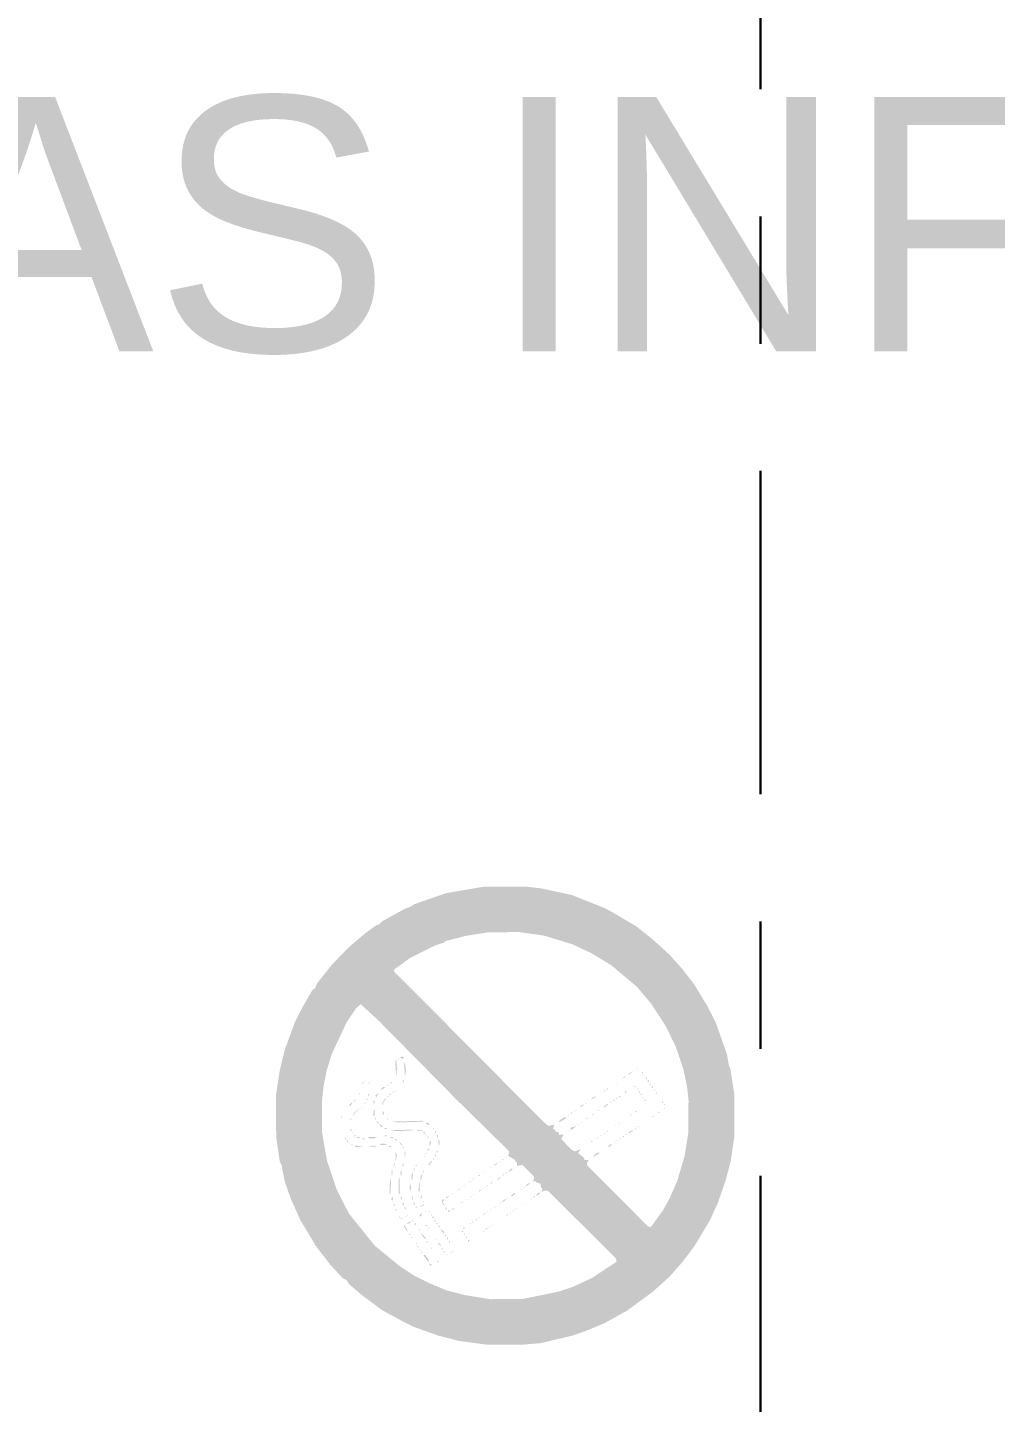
# Model space of a CAD drawing. Header units: metres. Extents: x -1.9 to 50, y -4.7 to 20.4.
# Drawn here: x 9.224 to 9.985, y 17.974 to 19.054 of the extents above; entities that cross this region are included whole.
import ezdxf

# ---------------------------------------------------------------- set-up
doc = ezdxf.new("R2010")
doc.units = ezdxf.units.M
doc.header["$LTSCALE"] = 0.1
doc.linetypes.add('DASHDOT', pattern=[3.556, 2.54, -0.508, 0, -0.508])
for name, color, linetype, lineweight in [('CORTES', 7, 'DASHDOT', 30), ('SINAL_DEMAIS', 30, 'Continuous', 25), ('TEXTOS', 7, 'Continuous', 13)]:
    doc.layers.add(name, color=color, linetype=linetype, lineweight=lineweight)
doc.styles.add('COSCIP-TEXTO', font='arial.ttf')

# ---------------------------------------------------------------- blocks, each defined once
blk = doc.blocks.new('PICTO_P-1')
at = {"true_color": 0xd42c14}
h = blk.add_hatch(color=7, dxfattribs=at)
h.dxf.hatch_style = 1
h.paths.add_polyline_path([(-0.0459, 0.448), (0.0369, 0.4486), (0.0685, 0.445), (0.1291, 0.4319), (0.1937, 0.4062), (0.2091, 0.3979), (0.256, 0.3702), (0.2885, 0.3442), (0.3202, 0.3154), (0.3445, 0.2885), (0.3691, 0.2569), (0.3955, 0.2134), (0.4118, 0.1818), (0.434, 0.1186), (0.4375, 0.0975), (0.4408, 0.0896), (0.4484, 0.0395), (0.4482, -0.0435), (0.4412, -0.0909), (0.4309, -0.1304), (0.4155, -0.1739), (0.4005, -0.2069), (0.3697, -0.2582), (0.3469, -0.2885), (0.32, -0.3188), (0.2885, -0.3472), (0.2373, -0.3847), (0.1937, -0.4091), (0.1607, -0.4228), (0.1304, -0.4336), (0.0672, -0.4485), (0.0343, -0.4513), (-0.0395, -0.4512), (-0.0922, -0.4442), (-0.1331, -0.4337), (-0.1818, -0.4164), (-0.2069, -0.4038), (-0.2442, -0.3834), (-0.2846, -0.3532), (-0.3093, -0.332), (-0.3136, -0.3249), (-0.3215, -0.3205), (-0.3451, -0.2951), (-0.3737, -0.2582), (-0.4045, -0.2067), (-0.4234, -0.1647), (-0.4353, -0.1304), (-0.4415, -0.0988), (-0.4452, -0.0909), (-0.452, -0.0435), (-0.4525, 0.0382), (-0.4449, 0.0883), (-0.4348, 0.1289), (-0.4155, 0.1818), (-0.3993, 0.2134), (-0.381, 0.2451), (-0.3755, 0.249), (-0.3718, 0.2582), (-0.3412, 0.2967), (-0.3083, 0.3302), (-0.2767, 0.3571), (-0.2556, 0.3723), (-0.249, 0.3747), (-0.2437, 0.3803), (-0.1999, 0.4045), (-0.1858, 0.4099), (-0.1818, 0.4135), (-0.1186, 0.4355)])
h.paths.add_polyline_path([(-0.2859, 0.2175), (-0.2949, 0.2095), (-0.3136, 0.1818), (-0.3433, 0.1186), (-0.3527, 0.087), (-0.3592, 0.0553), (-0.3621, 0.0264), (-0.3619, -0.0343), (-0.3523, -0.0896), (-0.3333, -0.1462), (-0.3092, -0.1937), (-0.2584, -0.2569), (-0.2083, -0.2978), (-0.1805, -0.3161), (-0.1515, -0.3304), (-0.1173, -0.3447), (-0.0804, -0.3542), (-0.0316, -0.3621), (0.0343, -0.3614), (0.1028, -0.3472), (0.1304, -0.3381), (0.1686, -0.3204), (0.2161, -0.289), (0.217, -0.2859), (0.2144, -0.2806), (0.083, -0.1501), (0.0777, -0.1483), (0.0693, -0.1515), (0.0713, -0.1449), (0.0683, -0.1423), (0.0672, -0.1344), (0.0619, -0.1339), (0.0553, -0.1295), (0.0504, -0.1318), (0.054, -0.1278), (0.0548, -0.1212), (0.0316, -0.0983), (0.0211, -0.1004), (0.0215, -0.0949), (0.0153, -0.087), (0.0031, -0.0804), (0.0058, -0.0764), (0.0053, -0.071), (-0.0992, 0.0316), (-0.2486, 0.1831)], flags=16)
h.paths.add_polyline_path([(-0.0369, 0.3585), (-0.0791, 0.3517), (-0.1186, 0.3416), (-0.1225, 0.3384), (-0.1383, 0.3334), (-0.1889, 0.3083), (-0.2199, 0.2859), (-0.2204, 0.2819), (0.0743, -0.0145), (0.083, -0.0217), (0.0949, -0.019), (0.0922, -0.0264), (0.0988, -0.0335), (0.1034, -0.0343), (0.1041, -0.0396), (0.113, -0.0382), (0.1082, -0.0474), (0.127, -0.0672), (0.1344, -0.0719), (0.1466, -0.0672), (0.1411, -0.0751), (0.1517, -0.083), (0.1542, -0.0886), (0.1625, -0.0883), (0.1586, -0.0949), (0.159, -0.0988), (0.2793, -0.2197), (0.2846, -0.2202), (0.3083, -0.1871), (0.3215, -0.1633), (0.3363, -0.1291), (0.3504, -0.0817), (0.3581, -0.0343), (0.3583, 0.029), (0.3554, 0.0553), (0.3483, 0.0896), (0.3331, 0.1344), (0.3132, 0.1752), (0.2847, 0.2187), (0.2569, 0.2516), (0.2069, 0.2937), (0.1686, 0.3171), (0.1304, 0.335), (0.0738, 0.3524), (0.025, 0.3592)], flags=16)
h.paths.add_polyline_path([(-0.2277, -0.0132), (-0.1647, -0.0116), (-0.1616, -0.0132), (-0.2121, -0.0148)])
h.paths.add_polyline_path([(-0.2301, -0.0303), (-0.1871, -0.0291), (-0.1822, -0.0303), (-0.2148, -0.032)])
h.paths.add_polyline_path([(-0.2281, -0.1238), (-0.2263, -0.1318), (-0.2279, -0.157), (-0.2295, -0.1528)])
h.paths.add_polyline_path([(-0.2109, -0.1238), (-0.2092, -0.1238), (-0.2095, -0.1572), (-0.2117, -0.1528)])
h.paths.add_polyline_path([(-0.2161, 0.108), (-0.2147, 0.0909), (-0.2161, 0.0749), (-0.2182, 0.1054)])
h.paths.add_polyline_path([(-0.1992, 0.1041), (-0.197, 0.087), (-0.1989, 0.0755), (-0.2005, 0.0988)])
h.paths.add_polyline_path([(-0.1703, -0.1318), (-0.1696, -0.1331), (-0.17, -0.153), (-0.1726, -0.1476)])
h.paths.add_polyline_path([(-0.2707, -0.0435), (-0.2569, -0.0432), (-0.2533, -0.0435), (-0.2609, -0.0466), (-0.2714, -0.0456)])
h.paths.add_polyline_path([(0.115, -0.004), (0.118, -0.0053), (0.1133, -0.0092), (0.1067, -0.0133), (0.1022, -0.0132)])
h.paths.add_polyline_path([(-0.1629, -0.2754), (-0.1591, -0.2754), (-0.1521, -0.2859), (-0.1528, -0.2893)])
h.paths.add_polyline_path([(-0.298, 0.0053), (-0.2825, 0.0171), (-0.2951, 0.0062), (-0.3017, -0.0025)])
h.paths.add_polyline_path([(-0.2703, -0.0632), (-0.2622, -0.0605), (-0.2526, -0.0619)])
h.paths.add_polyline_path([(-0.2391, -0.0567), (-0.2338, -0.0593), (-0.2486, -0.0593), (-0.2464, -0.0569)])
h.paths.add_polyline_path([(-0.1247, -0.166), (-0.1217, -0.166), (-0.1247, -0.1713), (-0.1199, -0.1804), (-0.1269, -0.1713)])
h.paths.add_polyline_path([(-0.1889, -0.1344), (-0.1869, -0.1423), (-0.1884, -0.1508), (-0.1898, -0.1449)])
h.paths.add_polyline_path([(-0.2598, 0.0119), (-0.2584, 0.0079), (-0.2582, -0.0039), (-0.2611, 0)])
h.paths.add_polyline_path([(0.1269, -0.025), (0.1375, -0.0224), (0.1304, -0.0282), (0.1259, -0.029)])
h.paths.add_polyline_path([(-0.1799, -0.0303), (-0.166, -0.0295), (-0.1641, -0.0316)])
h.paths.add_polyline_path([(-0.1856, -0.1146), (-0.1838, -0.1146), (-0.1833, -0.1186), (-0.1839, -0.1265), (-0.1858, -0.1273)])
h.paths.add_polyline_path([(0.1815, -0.0738), (0.1836, -0.0751), (0.171, -0.083), (0.1742, -0.0777)])
h.paths.add_polyline_path([(-0.2971, -0.0606), (-0.2938, -0.0603), (-0.2801, -0.0632), (-0.2964, -0.0634)])
h.paths.add_polyline_path([(-0.2176, -0.0738), (-0.2151, -0.0777), (-0.2161, -0.0887), (-0.2174, -0.0881)])
h.paths.add_polyline_path([(-0.1679, -0.1173), (-0.166, -0.1162), (-0.1657, -0.1225), (-0.1686, -0.1298)])
h.paths.add_polyline_path([(-0.2012, -0.2174), (-0.1989, -0.2173), (-0.1924, -0.2308), (-0.1976, -0.2251)])
h.paths.add_polyline_path([(0.2418, 0.0817), (0.2525, 0.087), (0.2383, 0.0777)])
h.paths.add_polyline_path([(-0.1681, -0.2306), (-0.1581, -0.2423), (-0.1581, -0.2447), (-0.1634, -0.2398)])
h.paths.add_polyline_path([(0.0098, -0.1054), (0.0134, -0.1054), (0.0081, -0.1107), (0.004, -0.1115)])
h.paths.add_polyline_path([(-0.2062, -0.108), (-0.2053, -0.1173), (-0.2069, -0.1208), (-0.2079, -0.112)])
h.paths.add_polyline_path([(-0.1331, -0.0487), (-0.1304, -0.052), (-0.1318, -0.061), (-0.1329, -0.058)])
h.paths.add_polyline_path([(-0.1505, -0.0514), (-0.1489, -0.051), (-0.1476, -0.0553), (-0.1502, -0.0624)])
h.paths.add_polyline_path([(-0.2374, 0.0329), (-0.2369, 0.0303), (-0.2406, 0.0264), (-0.2424, 0.0195), (-0.2436, 0.0237)])
h.paths.add_polyline_path([(-0.171, -0.1818), (-0.1617, -0.1752), (-0.1624, -0.1779)])
h.paths.add_polyline_path([(0.0443, -0.1344), (0.048, -0.1344), (0.0381, -0.141), (0.0387, -0.1383)])
h.paths.add_polyline_path([(-0.2253, -0.108), (-0.2234, -0.108), (-0.224, -0.1191), (-0.2254, -0.1186)])
h.paths.add_polyline_path([(-0.2569, 0.0382), (-0.2509, 0.0435), (-0.2556, 0.0334)])
h.paths.add_polyline_path([(0.0637, -0.1528), (0.068, -0.1528), (0.0615, -0.1581), (0.058, -0.1584)])
h.paths.add_polyline_path([(-0.2246, -0.1607), (-0.2221, -0.1634), (-0.224, -0.1695), (-0.2255, -0.1673)])
h.paths.add_polyline_path([(-0.0025, -0.166), (0.0012, -0.166), (-0.0092, -0.1722), (-0.0081, -0.17)])
h.paths.add_polyline_path([(-0.2093, 0.1133), (-0.2024, 0.1146), (-0.2016, 0.109)])
h.paths.add_polyline_path([(-0.241, 0.0553), (-0.2379, 0.054), (-0.2451, 0.0491), (-0.2453, 0.0514)])
h.paths.add_polyline_path([(-0.1584, -0.0158), (-0.1536, -0.0158), (-0.1495, -0.0198), (-0.1568, -0.0183)])
h.paths.add_polyline_path([(-0.1477, -0.0909), (-0.1456, -0.0909), (-0.1502, -0.0979), (-0.1536, -0.0988)])
h.paths.add_polyline_path([(-0.3046, 0.0237), (-0.3023, 0.0237), (-0.3055, 0.0184), (-0.3096, 0.0179)])
h.paths.add_polyline_path([(-0.1285, -0.224), (-0.1225, -0.2292), (-0.1225, -0.2332), (-0.1281, -0.2266)])
h.paths.add_polyline_path([(0.2467, -0.0303), (0.2499, -0.0303), (0.2429, -0.0356), (0.2391, -0.0356)])
h.paths.add_polyline_path([(-0.0192, -0.1265), (-0.01, -0.1212), (-0.0151, -0.1265)])
h.paths.add_polyline_path([(-0.1859, -0.1594), (-0.1845, -0.1589), (-0.1834, -0.1634), (-0.1845, -0.1678)])
h.paths.add_polyline_path([(-0.2504, -0.0171), (-0.2427, -0.0224), (-0.2424, -0.0241), (-0.2456, -0.0237)])
h.paths.add_polyline_path([(0.173, 0.0356), (0.1767, 0.0356), (0.1673, 0.0298), (0.1678, 0.0316)])
h.paths.add_polyline_path([(0.0146, -0.1542), (0.0184, -0.1542), (0.0119, -0.1595), (0.0086, -0.1594)])
h.paths.add_polyline_path([(-0.2213, -0.1033), (-0.22, -0.0936), (-0.219, -0.0975)])
h.paths.add_polyline_path([(-0.119, -0.1621), (-0.1104, -0.1581), (-0.1186, -0.1643)])
h.paths.add_polyline_path([(0.2552, 0.0079), (0.2588, 0.0079), (0.2486, 0.0026), (0.253, 0.0054)])
h.paths.add_polyline_path([(0.198, 0.0211), (0.2009, 0.0211), (0.1944, 0.0158), (0.1911, 0.0158)])
h.paths.add_polyline_path([(-0.0407, -0.224), (-0.0313, -0.22), (-0.0408, -0.2257)])
h.paths.add_polyline_path([(-0.2227, 0.0454), (-0.2138, 0.0487), (-0.2239, 0.0435)])
h.paths.add_polyline_path([(-0.1669, -0.1937), (-0.1648, -0.195), (-0.17, -0.2005), (-0.17, -0.1968)])
h.paths.add_polyline_path([(-0.1344, -0.2503), (-0.1291, -0.255), (-0.1291, -0.2578), (-0.134, -0.253)])
h.paths.add_polyline_path([(0.1499, 0.0198), (0.1537, 0.0198), (0.1449, 0.0145), (0.1449, 0.0158)])
h.paths.add_polyline_path([(0.2052, -0.058), (0.2081, -0.058), (0.2024, -0.0632), (0.1991, -0.0632)])
h.paths.add_polyline_path([(-0.0436, -0.1937), (-0.0405, -0.1937), (-0.0495, -0.1989), (-0.0457, -0.1963)])
h.paths.add_polyline_path([(-0.1903, -0.2095), (-0.1875, -0.2095), (-0.1884, -0.2119), (-0.1957, -0.2148)])
h.paths.add_polyline_path([(-0.203, -0.0949), (-0.2012, -0.0949), (-0.2029, -0.1033), (-0.2038, -0.0988)])
h.paths.add_polyline_path([(0.2321, 0.0751), (0.2358, 0.0751), (0.226, 0.0698), (0.2292, 0.072)])
h.paths.add_polyline_path([(-0.1676, -0.1568), (-0.1659, -0.1581), (-0.166, -0.1641), (-0.1679, -0.1634)])
h.paths.add_polyline_path([(-0.0885, -0.1726), (-0.0798, -0.1686), (-0.089, -0.1739)])
h.paths.add_polyline_path([(-0.0661, -0.1265), (-0.0582, -0.1225), (-0.0666, -0.1278)])
h.paths.add_polyline_path([(-0.2425, 0.0079), (-0.2411, 0.0058), (-0.2411, -0.0001), (-0.2434, 0.0026)])
h.paths.add_polyline_path([(-0.2944, -0.0435), (-0.2885, -0.0434), (-0.2862, -0.0448), (-0.2925, -0.0456)])
h.paths.add_polyline_path([(-0.0195, -0.0949), (-0.0163, -0.0949), (-0.0243, -0.1001), (-0.0241, -0.0988)])
h.paths.add_polyline_path([(-0.2603, 0.029), (-0.2585, 0.0277), (-0.2596, 0.0213), (-0.2611, 0.025)])
h.paths.add_polyline_path([(-0.2113, -0.0527), (-0.2055, -0.0569), (-0.2042, -0.0611), (-0.2055, -0.0602)])
h.paths.add_polyline_path([(-0.1999, -0.0725), (-0.1979, -0.0725), (-0.1989, -0.0851)])
h.paths.add_polyline_path([(-0.21, -0.1989), (-0.2069, -0.2033), (-0.2032, -0.2042), (-0.2041, -0.2055), (-0.2095, -0.2025)])
h.paths.add_polyline_path([(-0.0956, -0.1462), (-0.088, -0.1436), (-0.0962, -0.148)])
h.paths.add_polyline_path([(-0.3008, 0.0264), (-0.2946, 0.0316), (-0.2978, 0.0267)])
h.paths.add_polyline_path([(-0.1503, -0.2912), (-0.1459, -0.2951), (-0.1474, -0.2964), (-0.1503, -0.2951)])
h.paths.add_polyline_path([(-0.2279, -0.0435), (-0.2227, -0.0433), (-0.2214, -0.0448), (-0.2266, -0.0456)])
h.paths.add_polyline_path([(-0.1365, -0.0382), (-0.134, -0.0395), (-0.1344, -0.0448), (-0.1361, -0.0422)])
h.paths.add_polyline_path([(-0.1152, -0.1884), (-0.1133, -0.1875), (-0.1097, -0.1884), (-0.1133, -0.191)])
h.paths.add_polyline_path([(-0.231, -0.0606), (-0.2266, -0.0613), (-0.2256, -0.0632), (-0.2299, -0.0632)])
h.paths.add_polyline_path([(-0.2038, -0.1726), (-0.2016, -0.1728), (-0.2016, -0.1784), (-0.2034, -0.1765)])
h.paths.add_polyline_path([(-0.24, -0.0264), (-0.2358, -0.0254), (-0.234, -0.0277), (-0.2385, -0.0278)])
h.paths.add_polyline_path([(0.2344, 0.0461), (0.2376, 0.0461), (0.2332, 0.0427), (0.2323, 0.0435)])
h.paths.add_polyline_path([(-0.0567, -0.2043), (-0.0527, -0.2008), (-0.0516, -0.2016)])
h.paths.add_polyline_path([(-0.3071, -0.0092), (-0.3041, -0.0053), (-0.3057, -0.0107)])
h.paths.add_polyline_path([(-0.2072, -0.1607), (-0.2055, -0.1608), (-0.2055, -0.1668), (-0.2073, -0.166)])
h.paths.add_polyline_path([(-0.0247, -0.1818), (-0.0165, -0.1779), (-0.0251, -0.1831)])
h.paths.add_polyline_path([(0.1963, 0.0483), (0.1989, 0.0521), (0.2007, 0.0514)])
h.paths.add_polyline_path([(-0.1534, -0.0659), (-0.1518, -0.0685), (-0.1542, -0.0714), (-0.1542, -0.0672)])
h.paths.add_polyline_path([(-0.1818, -0.1713), (-0.1798, -0.1726), (-0.1792, -0.1768), (-0.1818, -0.1753)])
h.paths.add_polyline_path([(0.1337, 0.0079), (0.1408, 0.0119), (0.1331, 0.0066)])
h.paths.add_polyline_path([(-0.0753, -0.2451), (-0.0719, -0.2464), (-0.0734, -0.249), (-0.0751, -0.248)])
h.paths.add_polyline_path([(-0.2214, -0.1752), (-0.219, -0.1752), (-0.22, -0.1797), (-0.2213, -0.1788)])
h.paths.add_polyline_path([(-0.1107, -0.2734), (-0.108, -0.2695), (-0.1067, -0.2697)])
h.paths.add_polyline_path([(-0.1069, -0.1845), (-0.1041, -0.1834), (-0.1021, -0.1845), (-0.1054, -0.1864)])
h.paths.add_polyline_path([(-0.271, 0.0408), (-0.2687, 0.0408), (-0.2701, 0.0362), (-0.271, 0.0382)])
h.paths.add_polyline_path([(-0.2402, -0.0408), (-0.2345, -0.0399), (-0.2328, -0.0408), (-0.2372, -0.0422)])
h.paths.add_polyline_path([(-0.2003, -0.1818), (-0.1976, -0.1819), (-0.1976, -0.1857), (-0.1989, -0.1855)])
h.paths.add_polyline_path([(-0.1459, -0.2003), (-0.1436, -0.1999), (-0.1419, -0.2029), (-0.1446, -0.2029)])
h.paths.add_polyline_path([(0.2206, -0.0487), (0.224, -0.0457), (0.2258, -0.0461)])
h.paths.add_polyline_path([(-0.1798, -0.2121), (-0.1777, -0.2134), (-0.1779, -0.2173), (-0.1797, -0.2161)])
h.paths.add_polyline_path([(0.1963, -0.0345), (0.1989, -0.0309), (0.2003, -0.0316)])
h.paths.add_polyline_path([(0.2859, 0.0567), (0.2885, 0.0556), (0.2885, 0.0523), (0.286, 0.054)])
h.paths.add_polyline_path([(-0.1634, -0.1094), (-0.1615, -0.1094), (-0.1634, -0.1141), (-0.1645, -0.1133)])
h.paths.add_polyline_path([(-0.1398, -0.0777), (-0.1381, -0.0791), (-0.1397, -0.0825), (-0.141, -0.0817)])
h.paths.add_polyline_path([(-0.1363, -0.0698), (-0.1344, -0.0713), (-0.1357, -0.0745), (-0.137, -0.0725)])
h.paths.add_polyline_path([(-0.0839, -0.2213), (-0.0812, -0.2213), (-0.0817, -0.2236), (-0.0848, -0.224)])
h.paths.add_polyline_path([(-0.0306, -0.1331), (-0.0277, -0.1322), (-0.0266, -0.1331), (-0.0303, -0.1354)])
h.paths.add_polyline_path([(-0.3063, -0.0277), (-0.3043, -0.0284), (-0.3043, -0.0325), (-0.3064, -0.0303)])
h.paths.add_polyline_path([(0.2606, 0.0474), (0.2627, 0.0461), (0.2635, 0.0423), (0.2609, 0.0444)])
h.paths.add_polyline_path([(-0.2292, 0.0619), (-0.2246, 0.0646), (-0.2255, 0.0619)])
h.paths.add_polyline_path([(-0.2019, 0.0685), (-0.201, 0.0672), (-0.2029, 0.0625), (-0.2035, 0.0659)])
h.paths.add_polyline_path([(-0.1189, -0.1818), (-0.1168, -0.1831), (-0.1173, -0.1864), (-0.1186, -0.1855)])
h.paths.add_polyline_path([(0.1776, -0.0461), (0.1805, -0.0431), (0.1824, -0.0435)])
h.paths.add_polyline_path([(-0.0313, -0.2187), (-0.0269, -0.2161), (-0.0303, -0.2193)])
h.paths.add_polyline_path([(-0.2576, -0.0053), (-0.2556, -0.0063), (-0.2556, -0.0109), (-0.257, -0.0092)])
h.paths.add_polyline_path([(-0.1327, -0.2859), (-0.1327, -0.2885), (-0.1357, -0.2892), (-0.1351, -0.2872)])
h.paths.add_polyline_path([(-0.1403, -0.2069), (-0.1383, -0.2071), (-0.1383, -0.2105), (-0.141, -0.2096)])
h.paths.add_polyline_path([(0.0171, -0.1865), (0.0211, -0.1833), (0.0213, -0.1845)])
h.paths.add_polyline_path([(0.2712, 0.0316), (0.274, 0.0299), (0.274, 0.0264), (0.2725, 0.0277)])
h.paths.add_polyline_path([(-0.0013, -0.1158), (0, -0.1128), (0.0026, -0.1122)])
h.paths.add_polyline_path([(-0.1861, -0.2082), (-0.1834, -0.2069), (-0.1818, -0.2101)])
h.paths.add_polyline_path([(-0.1819, -0.1054), (-0.1799, -0.1054), (-0.1805, -0.1095), (-0.1818, -0.1089)])
h.paths.add_polyline_path([(0.278, 0.0685), (0.2807, 0.0672), (0.2806, 0.0641), (0.2784, 0.0659)])
h.paths.add_polyline_path([(-0.0652, -0.1568), (-0.0615, -0.1568), (-0.0655, -0.1581)])
h.paths.add_polyline_path([(0.0264, -0.1481), (0.0303, -0.1452), (0.031, -0.1462)])
h.paths.add_polyline_path([(-0.1634, -0.0329), (-0.1598, -0.0343), (-0.1594, -0.0367), (-0.1621, -0.0356)])
h.paths.add_polyline_path([(-0.087, -0.2298), (-0.0856, -0.226), (-0.0848, -0.2306)])
h.paths.add_polyline_path([(-0.2188, -0.0474), (-0.2161, -0.0476), (-0.2145, -0.0501), (-0.2174, -0.0498)])
h.paths.add_polyline_path([(0.1549, 0.0224), (0.1593, 0.0237), (0.1544, 0.0211)])
h.paths.add_polyline_path([(0.2345, -0.0399), (0.2389, -0.0369), (0.2373, -0.0395)])
h.paths.add_polyline_path([(0.0564, -0.1594), (0.0557, -0.1621), (0.0524, -0.1621), (0.054, -0.16)])
h.paths.add_polyline_path([(-0.2791, 0.0659), (-0.2747, 0.0672), (-0.28, 0.0646)])
h.paths.add_polyline_path([(-0.2829, -0.0461), (-0.2806, -0.0461), (-0.277, -0.0474), (-0.2806, -0.0482)])
h.paths.add_polyline_path([(-0.2148, 0.1084), (-0.2108, 0.1115), (-0.2103, 0.1107)])
h.paths.add_polyline_path([(0.2516, -0.0284), (0.2556, -0.0252), (0.2558, -0.0264)])
h.paths.add_polyline_path([(-0.314, -0.0501), (-0.3113, -0.0501), (-0.3101, -0.0527), (-0.3123, -0.0527)])
h.paths.add_polyline_path([(-0.1373, -0.2121), (-0.1349, -0.2121), (-0.1344, -0.2151), (-0.1361, -0.2148)])
h.paths.add_polyline_path([(0.3093, 0.0119), (0.3128, 0.0119), (0.3085, 0.0105)])
h.paths.add_polyline_path([(-0.2176, -0.1858), (-0.2154, -0.1858), (-0.2161, -0.1893), (-0.2174, -0.1878)])
h.paths.add_polyline_path([(0.2215, 0.0369), (0.224, 0.0376), (0.2254, 0.0369), (0.2213, 0.0343)])
h.paths.add_polyline_path([(-0.2984, -0.0395), (-0.2964, -0.0396), (-0.2953, -0.0422), (-0.2983, -0.0422)])
h.paths.add_polyline_path([(-0.0534, -0.1489), (-0.0501, -0.1477), (-0.0498, -0.1489), (-0.0527, -0.1509)])
h.paths.add_polyline_path([(-0.1569, -0.2477), (-0.1542, -0.2484), (-0.1542, -0.2508), (-0.1563, -0.2503)])
h.paths.add_polyline_path([(-0.1405, -0.0316), (-0.1382, -0.0316), (-0.1383, -0.0354), (-0.1397, -0.0343)])
h.paths.add_polyline_path([(-0.1746, -0.2569), (-0.1726, -0.2569), (-0.1726, -0.2608), (-0.1739, -0.2597)])
h.paths.add_polyline_path([(-0.1545, -0.0422), (-0.1521, -0.0435), (-0.1528, -0.0466), (-0.1543, -0.0448)])
h.paths.add_polyline_path([(0.0004, -0.1963), (0.0026, -0.1956), (0.004, -0.1963), (0.0013, -0.1984)])
h.paths.add_polyline_path([(0.0311, -0.1449), (0.0356, -0.1417), (0.0365, -0.1423)])
h.paths.add_polyline_path([(0.1845, 0.0416), (0.1884, 0.0442), (0.189, 0.0435)])
h.paths.add_polyline_path([(-0.0844, -0.141), (-0.0817, -0.1379), (-0.0813, -0.1397)])
h.paths.add_polyline_path([(-0.1585, -0.0751), (-0.1556, -0.0751), (-0.1581, -0.0772)])
h.paths.add_polyline_path([(0.0119, -0.1902), (0.0145, -0.1875), (0.0159, -0.1884)])
h.paths.add_polyline_path([(-0.0442, -0.112), (-0.0401, -0.1107), (-0.0448, -0.1133)])
h.paths.add_polyline_path([(-0.055, -0.1186), (-0.0527, -0.1178), (-0.0513, -0.1186), (-0.054, -0.1204)])
h.paths.add_polyline_path([(0.2149, 0.0316), (0.2187, 0.0336), (0.22, 0.0341), (0.2188, 0.0316)])
h.paths.add_polyline_path([(-0.0602, -0.2055), (-0.058, -0.205), (-0.0571, -0.2055), (-0.0593, -0.2082)])
h.paths.add_polyline_path([(0.0023, -0.1634), (0.0057, -0.1634), (0.002, -0.1647)])
h.paths.add_polyline_path([(-0.2545, -0.0119), (-0.2516, -0.0138), (-0.2516, -0.0166), (-0.253, -0.0156)])
h.paths.add_polyline_path([(0.2128, 0.0303), (0.2122, 0.0277), (0.2096, 0.0277), (0.21, 0.029)])
h.paths.add_polyline_path([(-0.1583, -0.2161), (-0.1559, -0.2161), (-0.1556, -0.2187), (-0.1581, -0.218)])
h.paths.add_polyline_path([(-0.0026, -0.0852), (0, -0.0823), (0.0011, -0.083)])
h.paths.add_polyline_path([(0.2986, 0.0053), (0.3017, 0.0061), (0.3022, 0.0053), (0.2991, 0.0033)])
h.paths.add_polyline_path([(0.1668, -0.0514), (0.1686, -0.0508), (0.1702, -0.0514), (0.1673, -0.0536)])
h.paths.add_polyline_path([(-0.195, -0.1984), (-0.1937, -0.1951), (-0.1921, -0.1963)])
h.paths.add_polyline_path([(-0.2294, 0.0408), (-0.2266, 0.0416), (-0.2256, 0.0408), (-0.2292, 0.0387)])
h.paths.add_polyline_path([(-0.1783, -0.1792), (-0.1765, -0.1799), (-0.1756, -0.1831), (-0.1779, -0.1822)])
h.paths.add_polyline_path([(-0.2003, -0.2023), (-0.1976, -0.1992), (-0.1969, -0.2003)])
h.paths.add_polyline_path([(-0.2886, 0.0422), (-0.2861, 0.0435), (-0.2885, 0.0396)])
h.paths.add_polyline_path([(-0.0069, -0.1173), (-0.004, -0.1167), (-0.0034, -0.1173), (-0.0066, -0.1193)])
h.paths.add_polyline_path([(0.1916, 0.0474), (0.195, 0.048), (0.1952, 0.0474), (0.191, 0.0452)])
h.paths.add_polyline_path([(0.2286, -0.0422), (0.2306, -0.0414), (0.2323, -0.0422), (0.2292, -0.0441)])
h.paths.add_polyline_path([(-0.2836, 0.0632), (-0.2806, 0.0641), (-0.2801, 0.0632), (-0.2833, 0.0612)])
h.paths.add_polyline_path([(-0.1266, -0.2622), (-0.1246, -0.2622), (-0.1252, -0.2656), (-0.1265, -0.2645)])
h.paths.add_polyline_path([(0.157, -0.0066), (0.1594, -0.0056), (0.1606, -0.0066), (0.1581, -0.0084)])
h.paths.add_polyline_path([(0.2161, -0.0519), (0.22, -0.0491), (0.2203, -0.0501)])
h.paths.add_polyline_path([(-0.1067, -0.2688), (-0.1028, -0.2663), (-0.1023, -0.2675)])
h.paths.add_polyline_path([(-0.0422, -0.143), (-0.0395, -0.1403), (-0.0382, -0.141)])
h.paths.add_polyline_path([(-0.1425, -0.0843), (-0.142, -0.087), (-0.1443, -0.0883), (-0.1439, -0.0856)])
h.paths.add_polyline_path([(-0.1235, -0.2675), (-0.1212, -0.2671), (-0.1208, -0.2701), (-0.1225, -0.2695)])
h.paths.add_polyline_path([(-0.1779, -0.2537), (-0.1765, -0.2513), (-0.1753, -0.2543)])
h.paths.add_polyline_path([(0.1726, -0.0493), (0.1752, -0.0468), (0.1766, -0.0474)])
h.paths.add_polyline_path([(-0.3228, -0.0013), (-0.3226, -0.0053), (-0.3241, -0.0058), (-0.3241, -0.0026)])
h.paths.add_polyline_path([(-0.108, -0.1565), (-0.1054, -0.1537), (-0.1052, -0.1555)])
h.paths.add_polyline_path([(-0.1127, -0.2477), (-0.1107, -0.2475), (-0.1107, -0.2509), (-0.112, -0.2503)])
h.paths.add_polyline_path([(0.1199, -0.0021), (0.1233, 0), (0.1234, -0.0013)])
h.paths.add_polyline_path([(-0.1166, -0.2411), (-0.1146, -0.2416), (-0.1146, -0.2446), (-0.1164, -0.2437)])
h.paths.add_polyline_path([(0.1397, -0.0202), (0.1423, -0.0176), (0.1435, -0.0184)])
h.paths.add_polyline_path([(0.3062, 0.0264), (0.3083, 0.0257), (0.3083, 0.0233), (0.3066, 0.0237)])
h.paths.add_polyline_path([(-0.0474, -0.1469), (-0.0448, -0.1439), (-0.0442, -0.1449)])
h.paths.add_polyline_path([(-0.0109, -0.1726), (-0.0116, -0.1752), (-0.014, -0.1752), (-0.0133, -0.1739)])
h.paths.add_polyline_path([(0.1845, -0.0417), (0.1871, -0.0391), (0.1875, -0.0408)])
h.paths.add_polyline_path([(0.2744, 0.0738), (0.2767, 0.0728), (0.2767, 0.0696), (0.2754, 0.0709)])
h.paths.add_polyline_path([(-0.1325, -0.2174), (-0.1304, -0.2183), (-0.1304, -0.2202), (-0.1326, -0.22)])
h.paths.add_polyline_path([(-0.0797, -0.2398), (-0.0777, -0.2392), (-0.0766, -0.2411), (-0.0777, -0.2423)])
h.paths.add_polyline_path([(0.2582, -0.0241), (0.2596, -0.0217), (0.2614, -0.0224)])
h.paths.add_polyline_path([(0.264, 0.0422), (0.2661, 0.0409), (0.2668, 0.0382), (0.2648, 0.0391)])
h.paths.add_polyline_path([(0.2665, 0.0843), (0.2688, 0.0844), (0.2689, 0.0817), (0.2675, 0.082)])
h.paths.add_polyline_path([(0.1449, -0.0165), (0.1476, -0.014), (0.1489, -0.0145)])
h.paths.add_polyline_path([(-0.3048, -0.058), (-0.303, -0.0572), (-0.3012, -0.0593), (-0.303, -0.0596)])
h.paths.add_polyline_path([(0.2042, 0.0231), (0.2055, 0.0258), (0.2071, 0.025)])
h.paths.add_polyline_path([(-0.1909, -0.2332), (-0.1883, -0.2332), (-0.1884, -0.2363), (-0.1897, -0.2358)])
h.paths.add_polyline_path([(0.1692, 0.0013), (0.1713, 0.002), (0.1728, 0.0013), (0.17, -0.0004)])
h.paths.add_polyline_path([(0.2556, 0.0888), (0.2569, 0.0914), (0.2584, 0.0909)])
h.paths.add_polyline_path([(-0.0132, -0.0931), (-0.0119, -0.0903), (-0.0105, -0.0909)])
h.paths.add_polyline_path([(0.1915, -0.0356), (0.1937, -0.0352), (0.1948, -0.0356), (0.1924, -0.0376)])
h.paths.add_polyline_path([(-0.1665, -0.2688), (-0.1647, -0.2691), (-0.1647, -0.2725), (-0.1661, -0.2714)])
h.paths.add_polyline_path([(-0.2744, 0.0316), (-0.2724, 0.0316), (-0.2727, 0.029), (-0.2744, 0.029)])
h.paths.add_polyline_path([(0.287, -0.0026), (0.2899, -0.0019), (0.2904, -0.0026), (0.2872, -0.0044)])
h.paths.add_polyline_path([(-0.2702, 0.0646), (-0.2687, 0.0646), (-0.2688, 0.0609), (-0.2701, 0.0612)])
h.paths.add_polyline_path([(-0.2781, 0.025), (-0.2763, 0.0237), (-0.278, 0.0217), (-0.2788, 0.0224)])
h.paths.add_polyline_path([(-0.1173, -0.2763), (-0.1173, -0.2735), (-0.1149, -0.2754)])
h.paths.add_polyline_path([(-0.2343, 0.0369), (-0.2319, 0.0376), (-0.2316, 0.0369), (-0.2345, 0.0344)])
h.paths.add_polyline_path([(0.1265, 0.004), (0.1291, 0.0045), (0.1302, 0.004), (0.1278, 0.0023)])
h.paths.add_polyline_path([(0.2514, 0.0567), (0.2543, 0.0568), (0.2544, 0.0553), (0.2516, 0.0549)])
h.paths.add_polyline_path([(0.1805, 0.0075), (0.1831, 0.01), (0.1842, 0.0092)])
h.paths.add_polyline_path([(-0.0371, -0.1383), (-0.0333, -0.137), (-0.0375, -0.1397)])
h.paths.add_polyline_path([(-0.1621, -0.0817), (-0.1596, -0.0791), (-0.1607, -0.0819)])
h.paths.add_polyline_path([(0.2714, 0.076), (0.2727, 0.0782), (0.274, 0.075)])
h.paths.add_polyline_path([(-0.0079, -0.087), (-0.0053, -0.0864), (-0.0045, -0.087), (-0.0066, -0.0887)])
h.paths.add_polyline_path([(-0.1766, -0.0975), (-0.1759, -0.1001), (-0.1779, -0.1009), (-0.1781, -0.0988)])
h.paths.add_polyline_path([(0.1212, -0.0321), (0.1238, -0.0298), (0.1252, -0.0303)])
h.paths.add_polyline_path([(-0.1634, -0.1707), (-0.162, -0.1686), (-0.1621, -0.1724)])
h.paths.add_polyline_path([(-0.0837, -0.2332), (-0.0817, -0.2327), (-0.0817, -0.2357), (-0.083, -0.2351)])
h.paths.add_polyline_path([(0.2121, -0.0559), (0.2134, -0.053), (0.2145, -0.054)])
h.paths.add_polyline_path([(-0.2038, -0.0619), (-0.2016, -0.063), (-0.2016, -0.0657), (-0.2029, -0.0649)])
h.paths.add_polyline_path([(-0.1206, -0.2358), (-0.1186, -0.2358), (-0.1186, -0.2387), (-0.1199, -0.2379)])
h.paths.add_polyline_path([(0.2569, 0.0507), (0.2582, 0.0525), (0.2593, 0.0501)])
h.paths.add_polyline_path([(-0.1607, -0.1911), (-0.1581, -0.189), (-0.1579, -0.191)])
h.paths.add_polyline_path([(-0.0721, -0.2134), (-0.0698, -0.2131), (-0.0693, -0.2134), (-0.0711, -0.2154)])
h.paths.add_polyline_path([(-0.172, -0.2253), (-0.1703, -0.2253), (-0.17, -0.228), (-0.1713, -0.2279)])
h.paths.add_polyline_path([(-0.0382, -0.1916), (-0.0351, -0.1897), (-0.0352, -0.191)])
h.paths.add_polyline_path([(-0.1592, -0.0369), (-0.1568, -0.0376), (-0.1568, -0.0401), (-0.1581, -0.0392)])
h.paths.add_polyline_path([(-0.0316, -0.1874), (-0.0303, -0.1853), (-0.0285, -0.1858)])
h.paths.add_polyline_path([(0.0303, -0.1783), (0.0316, -0.1757), (0.0329, -0.1765)])
h.paths.add_polyline_path([(-0.1521, -0.1884), (-0.1502, -0.1888), (-0.1502, -0.1918), (-0.1515, -0.1906)])
h.paths.add_polyline_path([(0.2941, 0.0435), (0.2964, 0.0438), (0.2964, 0.0415), (0.2951, 0.0417)])
h.paths.add_polyline_path([(0.2826, 0.0619), (0.2846, 0.061), (0.2846, 0.0585), (0.2831, 0.0593)])
h.paths.add_polyline_path([(-0.072, -0.1304), (-0.0698, -0.1294), (-0.0691, -0.1304), (-0.0711, -0.1321)])
h.paths.add_polyline_path([(0.22, -0.0176), (0.2227, -0.0156), (0.2227, -0.0171)])
h.paths.add_polyline_path([(0.0474, -0.1662), (0.0487, -0.164), (0.0503, -0.1647)])
h.paths.add_polyline_path([(-0.3083, -0.0556), (-0.3096, -0.0533), (-0.3062, -0.0553)])
h.paths.add_polyline_path([(-0.3017, -0.0366), (-0.3017, -0.0336), (-0.3004, -0.0367)])
h.paths.add_polyline_path([(-0.0712, -0.1607), (-0.0698, -0.1601), (-0.068, -0.1607), (-0.0698, -0.1623)])
h.paths.add_polyline_path([(-0.2349, -0.0079), (-0.2332, -0.0075), (-0.2317, -0.0092), (-0.2332, -0.0098)])
h.paths.add_polyline_path([(0.2135, 0.0619), (0.217, 0.0632), (0.217, 0.0619)])
h.paths.add_polyline_path([(-0.3176, -0.0448), (-0.3159, -0.0448), (-0.3149, -0.0478), (-0.3162, -0.0477)])
h.paths.add_polyline_path([(0.2437, 0), (0.2464, 0.0007), (0.2468, 0), (0.2451, -0.0015)])
h.paths.add_polyline_path([(-0.1381, -0.2464), (-0.137, -0.244), (-0.1364, -0.2464)])
h.paths.add_polyline_path([(-0.1438, -0.0264), (-0.1423, -0.0262), (-0.1414, -0.029), (-0.1427, -0.029)])
h.paths.add_polyline_path([(-0.046, -0.2279), (-0.0435, -0.2275), (-0.043, -0.2279), (-0.0448, -0.2295)])
h.paths.add_polyline_path([(0.268, 0.0356), (0.2701, 0.0344), (0.2701, 0.0321), (0.2688, 0.0332)])
h.paths.add_polyline_path([(-0.1541, -0.2227), (-0.1523, -0.2213), (-0.1528, -0.224)])
h.paths.add_polyline_path([(0.2134, -0.0215), (0.2148, -0.0195), (0.2167, -0.0198)])
h.paths.add_polyline_path([(-0.0671, -0.2095), (-0.0652, -0.2095), (-0.0649, -0.2108), (-0.0672, -0.2116)])
h.paths.add_polyline_path([(-0.0777, -0.166), (-0.0745, -0.1647), (-0.0747, -0.166)])
h.paths.add_polyline_path([(-0.1869, -0.2398), (-0.1846, -0.2398), (-0.1845, -0.2417), (-0.1858, -0.2417)])
h.paths.add_polyline_path([(-0.0316, -0.1043), (-0.0295, -0.1028), (-0.029, -0.1044)])
h.paths.add_polyline_path([(-0.2345, 0.058), (-0.2317, 0.0593), (-0.2332, 0.057)])
h.paths.add_polyline_path([(0.0065, -0.1924), (0.0079, -0.1917), (0.0094, -0.1924), (0.0079, -0.1938)])
h.paths.add_polyline_path([(-0.1478, -0.195), (-0.1462, -0.1956), (-0.1462, -0.1987), (-0.1476, -0.1972)])
h.paths.add_polyline_path([(0.0413, -0.17), (0.0435, -0.1683), (0.0437, -0.17)])
h.paths.add_polyline_path([(0.2905, 0.0501), (0.2925, 0.0501), (0.2925, 0.0478), (0.2912, 0.0483)])
h.paths.add_polyline_path([(-0.1703, -0.2635), (-0.1686, -0.2639), (-0.1683, -0.2661), (-0.17, -0.2652)])
h.paths.add_polyline_path([(0.3101, 0.0211), (0.3117, 0.0211), (0.3123, 0.0192), (0.3109, 0.0193)])
h.paths.add_polyline_path([(-0.148, -0.2609), (-0.1462, -0.261), (-0.1462, -0.2629), (-0.1476, -0.2627)])

msp = doc.modelspace()

# ---------------------------------------------------------------- linework, layer by layer
at = {"layer": 'CORTES'}
msp.add_line((9.8, -2.6), (9.8, 20), dxfattribs=at)

# ---------------------------------------------------------------- block references
at = {"layer": 'SINAL_DEMAIS', "xscale": 0.4, "yscale": 0.4, "zscale": 0.4}
msp.add_blockref('PICTO_P-1', (9.6, 18.2), dxfattribs=at)

# ---------------------------------------------------------------- texts
at = {"layer": 'TEXTOS', "style": 'COSCIP-TEXTO'}
msp.add_text('PERIGO / GAS INFLAMAVEL / PROIBIDO FUMAR', height=0.2, dxfattribs=at).set_placement((7.6, 18.8))

doc.saveas('drawing.dxf')
